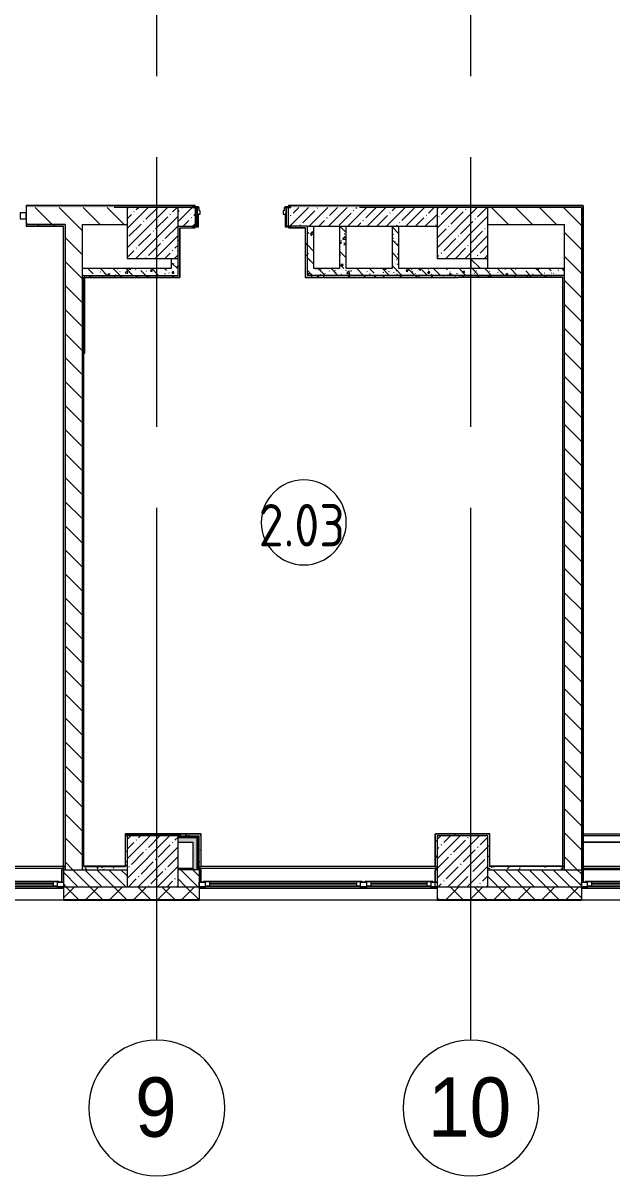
# Model space of a CAD drawing. Header units: millimetres. Extents: x -625 to 415037, y -3642 to 102118.
# Drawn here: x 173107 to 180042, y 71033 to 84610 of the extents above; entities that cross this region are included whole.
import ezdxf

# ---------------------------------------------------------------- set-up
doc = ezdxf.new("R2010")
doc.units = ezdxf.units.MM
doc.linetypes.add('Осевая', pattern=[6350, 1270, -952.5, 3175, -952.5])
for name, color, linetype, lineweight in [('A-AREA-IDEN', 7, 'Continuous', 9), ('A-DOOR-FRAM-2', 7, 'Continuous', 5), ('A-GLAZ', 7, 'Continuous', 9), ('A-GLAZ-1', 7, 'Continuous', 5), ('A-GLAZ-CWMG', 7, 'Continuous', 9), ('A-GLAZ-CWMG-1', 7, 'Continuous', 20), ('A-WALL', 7, 'Continuous', 5), ('I-WALL', 7, 'Continuous', 5), ('S-COLS', 7, 'Continuous', 9), ('S-COLS-1', 7, 'Continuous', 5), ('Оси', 7, 'Continuous', 9), ('Оси-1', 7, 'Continuous', 20), ('Оси-2', 7, 'Осевая', 9)]:
    doc.layers.add(name, color=color, linetype=linetype, lineweight=lineweight)
doc.layers.add('A-AREA-PATT-2', color=7, linetype='Continuous', lineweight=5, true_color=0xcde0ef, transparency=1)
for name, color, linetype, lineweight, true_color in [('A-DOOR-1', 7, 'Continuous', 5, 0xc0c0c0), ('A-DOOR-FRAM-1', 7, 'Continuous', 5, 0xc0c0c0), ('A-WALL-1', 9, 'Continuous', 5, 0x808080), ('A-WALL-FNSH-1', 9, 'Continuous', 5, 0x808080)]:
    doc.layers.add(name, color=color, linetype=linetype, lineweight=lineweight, true_color=true_color)
doc.layers.get('A-DOOR-1').off()
doc.styles.add('Arial', font='arial.ttf', dxfattribs={"width": 0.9, "height": 700})
doc.styles.add('GOST Common', font='', dxfattribs={"width": 0.9, "height": 500})
doc.styles.get('GOST Common').set_extended_font_data('GOST Common')
pattern_1 = [(135, (148772.12, 0), (-141.4214, -141.4214), [])]
pattern_2 = [(135, (148772.12, 0), (-70.71068, -70.71068), [])]
pattern_3 = [(135, (148772.12, 0), (-150.8683, -150.8683), [213.36, -35.56, 7.112, -35.56]), (135, (148772.12, 150.77), (-150.8683, -150.8683), []), (50, (148772.12, 0), (255.0577, -22.3145), [26.67, -293.37]), (355, (148772.12, 0), (-49.3404, 267.4791), [21.336, -234.696]), (100.451, (148793.38, -1.86), (205.7195, 245.1636), [22.666, -249.326]), (46.184, (148772.12, 71.12), (379.511, -58.86), [40.005, -440.055]), (96.636, (148803.75, 66.2), (332.3634, 346.399), [33.999, -373.989]), (351.184, (148772.12, 71.12), (332.367, 346.3953), [32.004, -352.044]), (21, (148807.68, 53.34), (212.2602, -143.1711), [26.67, -293.37]), (326, (148807.68, 53.34), (86.5224, 257.8632), [21.336, -234.696]), (71.451, (148825.37, 41.4), (298.784, 114.6901), [22.666, -249.326]), (37.5, (148772.12, 0), (4.32385, 118.3775), [6.706, -225.146, 6.706, -231.546, -235.585]), (37.5, (148772.12, 0), (4.32385, 118.3775), [-470.103, 6.706, -228.879]), (7.5, (148772.12, 0), (93.5476, 140.2533), [6.706, -129.134, 6.706, -219.812, -89.789]), (7.5, (148772.12, 0), (93.5476, 140.2533), [-362.356, 6.706, -83.083]), (327.5, (148692.82, 0), (189.82734, -8.0202), [6.706, -82.194, 6.706, -270.662, -368.046]), (327.5, (148692.82, 0), (189.82734, -8.0202), [-366.268, 6.706, -361.34]), (317.5, (148657.26, 0), (207.3811, 35.5976), [6.706, -108.864, 6.706, -177.495, -261.366]), (317.5, (148657.26, 0), (207.3811, 35.5976), [-299.771, 6.706, -254.66])]
pattern_4 = [(0, (148772.123, 0), (243.84, 60.96), [20.117, -162.763, 20.117, -162.763, -975.36]), (0, (148772.123, 0), (243.84, 60.96), [-365.76, 20.117, -345.643, 20.117, -162.763, -426.72]), (0, (148772.123, 0), (243.84, 60.96), [-914.4, 20.117, -101.803, 20.117, -284.683]), (120, (148863.563, 30.48), (-174.71291, 180.69163), [20.117, -162.763, 20.117, -162.763, -975.36]), (120, (148863.563, 30.48), (-174.71291, 180.69163), [-365.76, 20.117, -345.643, 20.117, -162.763, -426.72]), (120, (148863.563, 30.48), (-174.71291, 180.69163), [-914.4, 20.117, -101.803, 20.117, -284.683]), (240, (148894.043, 152.4), (-69.12709, -241.65163), [20.117, -162.763, 20.117, -162.763, -975.36]), (240, (148894.043, 152.4), (-69.12709, -241.65163), [-365.76, 20.117, -345.643, 20.117, -162.763, -426.72]), (240, (148894.043, 152.4), (-69.12709, -241.65163), [-914.4, 20.117, -101.803, 20.117, -284.683])]
pattern_5 = [(45, (148772.12, 0), (-212.132, 212.132), []), (135, (148772.12, 0), (-212.132, -212.132), [])]

# ---------------------------------------------------------------- blocks, each defined once
blk = doc.blocks.new('BSC_Колонна _Прямоугольная - 600х600-23286269-Объем проектирования 2 этажа')
at = {"layer": 'S-COLS-1'}
h = blk.add_hatch(dxfattribs=at)
h.set_pattern_fill('FP_3', color=256, style=0, pattern_type=2)
h.set_pattern_definition([(45, (-29509.74, -7600), (-114.04925, 114.04925), []), (45, (-29395.7, -7600), (-114.04925, 114.04925), [201.613, -40.323, 6.706, -33.617])])
h.paths.add_polyline_path([(-300, -300), (300, -300), (300, 300), (-300, 300), (-300, -134)])
for p, q in [((300, 300), (-300, 300)), ((-300, 300), (-300, -300)), ((300, -300), (300, 300)), ((-300, -300), (300, -300))]:
    blk.add_line(p, q, dxfattribs=at)
blk = doc.blocks.new('BSC_Колонна _Прямоугольная - 600х600-V283-Объем проектирования 2 этажа')
at = {"layer": 'S-COLS-1'}
h = blk.add_hatch(dxfattribs=at)
h.set_pattern_fill('FP_9', color=256, style=0, pattern_type=2)
h.set_pattern_definition([(45, (-25860, -200), (-114.0493, 114.0493), []), (45, (-25745.95, -200), (-114.0493, 114.0493), [201.613, -40.323, 6.706, -33.617])])
h.paths.add_polyline_path([(271, -300), (300, -300), (300, 300), (-300, 300), (-300, -300)])
for p, q in [((300, 300), (-300, 300)), ((-300, 300), (-300, -300)), ((300, -300), (300, 300)), ((-300, -300), (300, -300))]:
    blk.add_line(p, q, dxfattribs=at)
blk = doc.blocks.new('BSC_Колонна _Прямоугольная - 600х600-V284-Объем проектирования 2 этажа')
at = {"layer": 'S-COLS-1'}
h = blk.add_hatch(dxfattribs=at)
h.set_pattern_fill('FP_10', color=256, style=0, pattern_type=2)
h.set_pattern_definition([(45, (-29509.74, -200), (-114.04925, 114.04925), []), (45, (-29395.7, -200), (-114.04925, 114.04925), [201.613, -40.323, 6.706, -33.617])])
h.paths.add_polyline_path([(-300, -300), (300, -300), (300, 300), (-300, 300), (-300, -207)])
for p, q in [((300, 300), (-300, 300)), ((-300, 300), (-300, -300)), ((300, -300), (300, 300)), ((-300, -300), (300, -300))]:
    blk.add_line(p, q, dxfattribs=at)
blk = doc.blocks.new('BSC_Колонна _Прямоугольная - 600х600-V296-Объем проектирования 2 этажа')
at = {"layer": 'S-COLS-1'}
h = blk.add_hatch(dxfattribs=at)
h.set_pattern_fill('FP_28', color=256, style=0, pattern_type=2)
h.set_pattern_definition([(45, (-25860, -7600), (-114.0493, 114.0493), []), (45, (-25745.95, -7600), (-114.0493, 114.0493), [201.613, -40.323, 6.706, -33.617])])
h.paths.add_polyline_path([(-300, -300), (300, -300), (300, 300), (-300, 300), (-300, 80)])
for p, q in [((300, 300), (-300, 300)), ((-300, 300), (-300, -300)), ((300, -300), (300, 300)), ((-300, -300), (300, -300))]:
    blk.add_line(p, q, dxfattribs=at)
blk = doc.blocks.new('120_Окно_СКБ_2Ст - 120_Окно_СКБ_2Ст 2100х2400 _мал створка справа_-22446225-Объем проектирования 2 этажа')
at = {"layer": 'A-GLAZ'}
for p, q in [((-1050, -127), (-1050, -57)), ((-1050, -57), (-980, -57)), ((-980, -127), (-1050, -127)), ((-980, -127), (-1000, -127)), ((-1000, -127), (-1000, -137)), ((-980, -57), (-980, -127)), ((150, -87), (-980, -87)), ((-980, -87), (-980, -127)), ((-930, -137), (-930, -87)), ((100, -137), (100, -87)), ((150, -127), (150, -57)), ((150, -57), (220, -57)), ((150, -127), (150, -87)), ((220, -127), (150, -127)), ((170, -127), (150, -127)), ((170, -137), (170, -127)), ((220, -127), (200, -127)), ((200, -127), (200, -137)), ((220, -57), (220, -127)), ((980, -87), (220, -87)), ((220, -87), (220, -127)), ((270, -137), (270, -87)), ((930, -137), (930, -87)), ((980, -127), (980, -57)), ((980, -57), (1050, -57)), ((980, -127), (980, -87)), ((1050, -127), (980, -127)), ((1000, -127), (980, -127)), ((1000, -137), (1000, -127)), ((1050, -57), (1050, -127)), ((-1000, -137), (170, -137)), ((170, -137), (-1000, -137)), ((200, -137), (1000, -137)), ((1000, -137), (200, -137))]:
    blk.add_line(p, q, dxfattribs=at)
at = {"layer": 'A-GLAZ-1'}
for p, q in [((1050, -57), (-1050, -57)), ((-1030, -127), (-1000, -127)), ((-930, -107), (100, -107)), ((100, -117), (-930, -117)), ((170, -127), (200, -127)), ((270, -107), (930, -107)), ((930, -117), (270, -117)), ((1000, -127), (1030, -127))]:
    blk.add_line(p, q, dxfattribs=at)
blk = doc.blocks.new('110_Дверь_СКБ_1Ст_Внутренняя1 - Д-4к_п__1100x2100h_Артистические EI30-23985503-Объем проектирования 2 этажа')
at = {"layer": 'A-DOOR-FRAM-2'}
h = blk.add_hatch(dxfattribs=at)
h.set_pattern_fill('FP_86', color=256, style=0, pattern_type=2)
h.set_pattern_definition([(45, (-371.384, 174.685), (-14.1421, 14.1421), []), (135, (-371.384, 174.685), (-14.1421, -14.1421), [])])
h.paths.add_polyline_path([(-538, -110), (-513, -110), (-513, 110), (-538, 110), (-538, -17)])
at = {"layer": 'A-DOOR-FRAM-1'}
for p, q in [((-498, 118), (-568, 118)), ((-568, 118), (-568, 110)), ((-568, 110), (-498, 110)), ((-513, 110), (-538, 110)), ((-538, 110), (-538, -110)), ((-488, 110), (-513, 110)), ((-513, 110), (-513, 30)), ((-513, -110), (-513, 110)), ((-498, 110), (-513, 110)), ((-513, 110), (-513, 109)), ((-513, 109), (-498, 109)), ((-513, 30), (-478, 30)), ((-498, 30), (-513, 30)), ((-513, 30), (-513, -110)), ((-498, 110), (-498, 118)), ((-498, 109), (-498, 110)), ((-498, -110), (-498, 30)), ((-488, 70), (-488, 110)), ((-478, 70), (-488, 70)), ((-478, 30), (-478, 70)), ((512, 70), (502, 70)), ((502, 70), (502, 30)), ((502, 30), (537, 30)), ((512, 110), (512, 70)), ((537, 110), (512, 110)), ((592, 118), (522, 118)), ((522, 118), (522, 110)), ((537, 110), (522, 110)), ((522, 110), (522, 109)), ((522, 110), (592, 110)), ((522, 109), (537, 109)), ((537, 30), (522, 30)), ((522, 30), (522, -110)), ((537, 30), (537, 110)), ((562, 110), (537, 110)), ((537, 110), (537, -110)), ((537, 109), (537, 110)), ((537, -110), (537, 30)), ((562, -110), (562, 110)), ((592, 110), (592, 118)), ((-498, -110), (-568, -110)), ((-568, -110), (-568, -118)), ((-568, -118), (-498, -118)), ((-538, -110), (-513, -110)), ((-513, -110), (-498, -110)), ((-498, -118), (-498, -110)), ((522, -110), (537, -110)), ((592, -110), (522, -110)), ((522, -110), (522, -118)), ((522, -118), (592, -118)), ((537, -110), (562, -110)), ((592, -118), (592, -110))]:
    blk.add_line(p, q, dxfattribs=at)
blk = doc.blocks.new('120_Окно_СКБ_2Ст - 120_Окно_СКБ_2Ст 2800х2500 4-24273432-Объем проектирования 2 этажа')
at = {"layer": 'A-GLAZ'}
for p, q in [((-1400, -127), (-1400, -57)), ((-1400, -57), (-1330, -57)), ((-1330, -127), (-1400, -127)), ((-1330, -127), (-1350, -127)), ((-1350, -127), (-1350, -137)), ((-1330, -57), (-1330, -127)), ((-570, -87), (-1330, -87)), ((-1330, -87), (-1330, -127)), ((-1280, -137), (-1280, -87)), ((-620, -137), (-620, -87)), ((-570, -127), (-570, -57)), ((-570, -57), (-500, -57)), ((-570, -127), (-570, -87)), ((-500, -127), (-570, -127)), ((-550, -127), (-570, -127)), ((-550, -137), (-550, -127)), ((-500, -127), (-520, -127)), ((-520, -127), (-520, -137)), ((-500, -57), (-500, -127)), ((1330, -87), (-500, -87)), ((-500, -87), (-500, -127)), ((-450, -137), (-450, -87)), ((1280, -137), (1280, -87)), ((1330, -127), (1330, -57)), ((1330, -57), (1400, -57)), ((1330, -127), (1330, -87)), ((1400, -127), (1330, -127)), ((1350, -127), (1330, -127)), ((1350, -137), (1350, -127)), ((1400, -57), (1400, -127)), ((-1350, -137), (-550, -137)), ((-550, -137), (-1350, -137)), ((-520, -137), (1350, -137)), ((1350, -137), (-520, -137))]:
    blk.add_line(p, q, dxfattribs=at)
at = {"layer": 'A-GLAZ-1'}
for p, q in [((1400, -57), (-1400, -57)), ((-1400, -127), (-1350, -127)), ((-1280, -107), (-620, -107)), ((-620, -117), (-1280, -117)), ((-550, -127), (-520, -127)), ((-450, -107), (1280, -107)), ((1280, -117), (-450, -117)), ((1350, -127), (1380, -127))]:
    blk.add_line(p, q, dxfattribs=at)
blk = doc.blocks.new('Прямоугольный импост - 50 x 70 мм-31927764-Объем проектирования 2 этажа')
at = {"layer": 'A-GLAZ-CWMG-1'}
for p, q in [((-70, 35), (0, 35)), ((-70, -35), (-70, 35)), ((0, 35), (0, -35)), ((0, -35), (-70, -35))]:
    blk.add_line(p, q, dxfattribs=at)
blk = doc.blocks.new('Зашивка приборов отопления23 - Зашивка приборов отопления-33321838-Объем проектирования 2 этажа')
at = {"layer": 'A-WALL'}
for p, q in [((36620, 23400), (34540, 23400)), ((34560, 23079), (36620, 23079)), ((36620, 23079), (34560, 23079)), ((34560, 23004), (36620, 23004))]:
    blk.add_line(p, q, dxfattribs=at)
blk = doc.blocks.new('Ось сетки - D8-29747960-Объем проектирования 2 этажа')
at = {"layer": 'Оси-1'}
for start, end in [(360, 180), (180, 360)]:
    blk.add_arc((0, 0), 4, start, end, dxfattribs=at)
blk = doc.blocks.new('Марка_Помещения - Номер-25198446-Объем проектирования 2 этажа')
at = {"layer": 'A-AREA-IDEN'}
for start, end in [(360, 180), (180, 360)]:
    blk.add_arc((0, 0), 2.5, start, end, dxfattribs=at)
blk = doc.blocks.new('2floor')
at = {"layer": 'A-AREA-PATT-2'}
h = blk.add_hatch(color=256, dxfattribs=at)
h.paths.add_polyline_path([(173826, 6180), (173830, 6181), (173830, 7072), (174952, 7072), (174952, 7076), (173826, 7076), (173826, 6403)])
h.paths.add_polyline_path([(177982, 7072), (178232, 7072), (178232, 7076), (176432, 7076), (176433, 7072), (177975, 7072)])
at = {"layer": 'A-WALL'}
h = blk.add_hatch(dxfattribs=at)
h.set_pattern_fill('FP_2', color=256, style=0, pattern_type=2)
h.set_pattern_definition(pattern_2)
h.paths.add_polyline_path([(173582, -100), (174332, -100), (174332, 100), (173582, 100), (173582, 40)])
h.paths.add_polyline_path([(171289, -100), (171482, -100), (171482, 100), (171282, 100), (171282, -100)])
h = blk.add_hatch(dxfattribs=at)
h.set_pattern_fill('FP_2', color=256, style=0, pattern_type=2)
h.set_pattern_definition(pattern_2)
h.paths.add_polyline_path([(175182, -100), (175182, 100), (174932, 100), (174932, -100)])
h = blk.add_hatch(dxfattribs=at)
h.set_pattern_fill('FP_2', color=256, style=0, pattern_type=2)
h.set_pattern_definition(pattern_2)
h.paths.add_polyline_path([(179239, -100), (179682, -100), (179682, 100), (178582, 100), (178582, -100)])
h = blk.add_hatch(dxfattribs=at)
h.set_pattern_fill('FP_24', color=256, style=0, pattern_type=2)
h.set_pattern_definition([(45, (148772.12, 0), (-141.42136, 141.42136), []), (135, (148772.12, 0), (-141.42136, -141.42136), [])])
h.paths.add_polyline_path([(224252, -250), (224472, -250), (224472, -100), (220332, -100), (220332, -250), (224049, -250)])
h.paths.add_polyline_path([(216099, -250), (219432, -250), (219432, -100), (215832, -100), (215832, -250)])
h.paths.add_polyline_path([(214182, -250), (214932, -250), (214932, -100), (213932, -100), (213932, -250)])
h.paths.add_polyline_path([(210182, -250), (210832, -250), (210832, -100), (209682, -100), (209682, -250)])
h.paths.add_polyline_path([(207582, -250), (207582, -100), (206832, -100), (206832, -250), (207426, -250)])
h.paths.add_polyline_path([(205182, -250), (205932, -250), (205932, -100), (205182, -100), (205182, -118)])
h.paths.add_polyline_path([(200682, -250), (202082, -250), (202082, -100), (200682, -100)])
h.paths.add_polyline_path([(196585, -250), (197582, -250), (197582, -100), (196182, -100), (196182, -250)])
h.paths.add_polyline_path([(191682, -250), (192808, -250), (192808, -100), (191432, -100), (191432, -250), (191526, -250)])
h.paths.add_polyline_path([(194082, -250), (194082, -100), (193708, -100), (193708, -250)])
h.paths.add_polyline_path([(187262, -250), (188332, -250), (188332, -100), (186762, -100), (186762, -250), (187189, -250)])
h.paths.add_polyline_path([(181782, -250), (182642, -250), (182642, -100), (181782, -100), (181782, -118)])
h.paths.add_polyline_path([(183575, -250), (184662, -250), (184662, -100), (183542, -100), (183542, -250)])
h.paths.add_polyline_path([(178516, -250), (179682, -250), (179682, -100), (177982, -100), (177982, -250)])
h.paths.add_polyline_path([(171289, -250), (171482, -250), (171482, -100), (170382, -100), (170382, -250), (171282, -250)])
h.paths.add_polyline_path([(174903, -250), (175182, -250), (175182, -100), (173582, -100), (173582, -250), (174332, -250)])
h.paths.add_polyline_path([(165432, -250), (166032, -250), (166032, -100), (164882, -100), (164882, -250)])
h.paths.add_polyline_path([(167582, -250), (167582, -100), (166932, -100), (166932, -250), (166953, -250)])
h.paths.add_polyline_path([(160932, -250), (161782, -250), (161782, -100), (160432, -100), (160432, -250), (160448, -250)])
h.paths.add_polyline_path([(155389, -250), (157332, -250), (157332, -100), (153402, -100), (153402, -250), (154666, -250)])
h.paths.add_polyline_path([(148662, -250), (152502, -250), (152502, -100), (148512, -100), (148512, -250)])
at = {"layer": 'I-WALL'}
h = blk.add_hatch(dxfattribs=at)
h.set_pattern_fill('FP_191', color=256, style=0, pattern_type=2)
h.set_pattern_definition(pattern_4)
h.paths.add_polyline_path([(176691, 7900), (179702, 7900), (179702, 7920), (176232, 7920), (176232, 7908), (176262, 7906), (176262, 7900), (176687, 7900)])
h.paths.add_polyline_path([(169732, 7900), (171702, 7900), (171702, 7920), (168982, 7920), (168982, 7900), (169652, 7900)])
h.paths.add_polyline_path([(173802, 7900), (175102, 7900), (175102, 7908), (175132, 7910), (175132, 7920), (173142, 7920), (173142, 7900), (173602, 7900)])
h = blk.add_hatch(dxfattribs=at)
h.set_pattern_fill('FP_23', color=256, style=0, pattern_type=2)
h.set_pattern_definition(pattern_1)
h.paths.add_polyline_path([(173142, 7700), (174332, 7700), (174332, 7900), (173142, 7900), (173142, 7773)])
h.paths.add_polyline_path([(171702, 7700), (171702, 7900), (171282, 7900), (171282, 7700), (171302, 7700)])
h = blk.add_hatch(dxfattribs=at)
h.set_pattern_fill('FP_1', color=256, style=0, pattern_type=2)
h.set_pattern_definition([(45, (148772.12, 0), (-114.04925, 114.04925), []), (45, (148886.17, 0), (-114.04925, 114.04925), [201.612, -40.322, 6.706, -33.617])])
h.paths.add_polyline_path([(176800, 7680), (177982, 7680), (177982, 7900), (176232, 7900), (176232, 7680), (176732, 7680)])
h.paths.add_polyline_path([(175132, 7680), (175132, 7900), (174932, 7900), (174932, 7680), (175102, 7680)])
h = blk.add_hatch(dxfattribs=at)
h.set_pattern_fill('FP_23', color=256, style=0, pattern_type=2)
h.set_pattern_definition(pattern_1)
h.paths.add_polyline_path([(179553, 7700), (179682, 7700), (179682, 7900), (178582, 7900), (178582, 7700), (179482, 7700)])
h = blk.add_hatch(dxfattribs=at)
h.set_pattern_fill('FP_191', color=256, style=0, pattern_type=2)
h.set_pattern_definition(pattern_4)
h.paths.add_polyline_path([(179682, 100), (179702, 100), (179702, 7900), (179682, 7900), (179682, 120)])
h = blk.add_hatch(dxfattribs=at)
h.set_pattern_fill('FP_191', color=256, style=0, pattern_type=2)
h.set_pattern_definition(pattern_4)
h.paths.add_polyline_path([(173581, 7680), (173582, 7700), (173142, 7700), (173142, 7680), (173528, 7680)])
h.paths.add_polyline_path([(171702, 7680), (171702, 7700), (171302, 7700), (171302, 7680)])
h = blk.add_hatch(dxfattribs=at)
h.set_pattern_fill('FP_191', color=256, style=0, pattern_type=2)
h.set_pattern_definition(pattern_4)
h.paths.add_polyline_path([(173601, 100), (173602, 100), (173602, 7700), (173582, 7700), (173582, 100)])
h = blk.add_hatch(dxfattribs=at)
h.set_pattern_fill('FP_23', color=256, style=0, pattern_type=2)
h.set_pattern_definition(pattern_1)
h.paths.add_polyline_path([(173802, 100), (173802, 7700), (173602, 7700), (173602, 100)])
h = blk.add_hatch(dxfattribs=at)
h.set_pattern_fill('FP_191', color=256, style=0, pattern_type=2)
h.set_pattern_definition(pattern_4)
h.paths.add_polyline_path([(174933, 7080), (174952, 7080), (174952, 7659), (174932, 7680), (174932, 7080)])
h.paths.add_polyline_path([(174952, 7660), (174952, 7680), (174932, 7680), (174943, 7669)])
h = blk.add_hatch(dxfattribs=at)
h.set_pattern_fill('FP_191', color=256, style=0, pattern_type=2)
h.set_pattern_definition(pattern_4)
h.paths.add_polyline_path([(176431, 7660), (176431, 7680), (176262, 7680), (176262, 7672), (176232, 7672), (176232, 7660), (176351, 7660)])
h.paths.add_polyline_path([(175132, 7660), (175132, 7672), (175102, 7674), (175102, 7680), (174952, 7680), (174952, 7660), (175125, 7660)])
h = blk.add_hatch(dxfattribs=at)
h.set_pattern_fill('FP_191', color=256, style=0, pattern_type=2)
h.set_pattern_definition(pattern_4)
h.paths.add_polyline_path([(176452, 7100), (176452, 7680), (176432, 7680), (176432, 7100)])
h = blk.add_hatch(dxfattribs=at)
h.set_pattern_fill('FP_41', color=256, style=0, pattern_type=2)
h.set_pattern_definition(pattern_3)
h.paths.add_polyline_path([(176532, 7100), (176532, 7680), (176452, 7680), (176452, 7100), (176532, 7100)])
h = blk.add_hatch(dxfattribs=at)
h.set_pattern_fill('FP_41', color=256, style=0, pattern_type=2)
h.set_pattern_definition(pattern_3)
h.paths.add_polyline_path([(176912, 7180), (176912, 7680), (176832, 7680), (176832, 7180), (176882, 7180)])
h = blk.add_hatch(dxfattribs=at)
h.set_pattern_fill('FP_41', color=256, style=0, pattern_type=2)
h.set_pattern_definition(pattern_3)
h.paths.add_polyline_path([(177532, 7180), (177532, 7680), (177452, 7680), (177452, 7180)])
h = blk.add_hatch(dxfattribs=at)
h.set_pattern_fill('FP_23', color=256, style=0, pattern_type=2)
h.set_pattern_definition(pattern_1)
h.paths.add_polyline_path([(179682, 100), (179682, 7700), (179482, 7700), (179482, 100), (179600, 100)])
h = blk.add_hatch(dxfattribs=at)
h.set_pattern_fill('FP_41', color=256, style=0, pattern_type=2)
h.set_pattern_definition(pattern_3)
h.paths.add_polyline_path([(174852, 7100), (174932, 7100), (174932, 7300), (174852, 7300), (174852, 7180)])
h = blk.add_hatch(dxfattribs=at)
h.set_pattern_fill('FP_23', color=256, style=0, pattern_type=2)
h.set_pattern_definition(pattern_1)
h.paths.add_polyline_path([(178382, 7180), (178582, 7180), (178582, 7300), (178382, 7300), (178382, 7280)])
h = blk.add_hatch(dxfattribs=at)
h.set_pattern_fill('FP_41', color=256, style=0, pattern_type=2)
h.set_pattern_definition(pattern_3)
h.paths.add_polyline_path([(174332, 7100), (174852, 7100), (174852, 7180), (173802, 7180), (173802, 7100), (174180, 7100)])
h = blk.add_hatch(dxfattribs=at)
h.set_pattern_fill('FP_191', color=256, style=0, pattern_type=2)
h.set_pattern_definition(pattern_4)
h.paths.add_polyline_path([(173802, 7080), (174932, 7080), (174932, 7100), (173802, 7100)])
h = blk.add_hatch(dxfattribs=at)
h.set_pattern_fill('FP_191', color=256, style=0, pattern_type=2)
h.set_pattern_definition(pattern_4)
h.paths.add_polyline_path([(173822, 100), (173822, 7080), (173802, 7080), (173802, 100)])
h = blk.add_hatch(dxfattribs=at)
h.set_pattern_fill('FP_191', color=256, style=0, pattern_type=2)
h.set_pattern_definition(pattern_4)
h.paths.add_polyline_path([(179461, 7080), (179462, 7100), (176432, 7100), (176432, 7080), (179136, 7080)])
h = blk.add_hatch(dxfattribs=at)
h.set_pattern_fill('FP_41', color=256, style=0, pattern_type=2)
h.set_pattern_definition(pattern_3)
h.paths.add_polyline_path([(178896, 7100), (179482, 7100), (179482, 7180), (176532, 7180), (176532, 7100), (178582, 7100)])
h = blk.add_hatch(dxfattribs=at)
h.set_pattern_fill('FP_191', color=256, style=0, pattern_type=2)
h.set_pattern_definition(pattern_4)
h.paths.add_polyline_path([(179482, 100), (179482, 7100), (179462, 7100), (179463, 140), (179480, 104)])
h = blk.add_hatch(dxfattribs=at)
h.set_pattern_fill('FP_191', color=256, style=0, pattern_type=2)
h.set_pattern_definition(pattern_4)
h.paths.add_polyline_path([(174332, 140), (174331, 520), (174312, 520), (174312, 141)])
h = blk.add_hatch(dxfattribs=at)
h.set_pattern_fill('FP_191', color=256, style=0, pattern_type=2)
h.set_pattern_definition(pattern_4)
h.paths.add_polyline_path([(174903, 500), (175202, 500), (175201, 520), (174332, 520), (174332, 500)])
h = blk.add_hatch(dxfattribs=at)
h.set_pattern_fill('FP_192', color=256, style=0, pattern_type=2)
h.set_pattern_definition(pattern_5)
h.paths.add_polyline_path([(175170, 487), (175169, 500), (174932, 500), (174932, 487), (175157, 487)])
h = blk.add_hatch(dxfattribs=at)
h.set_pattern_fill('FP_192', color=256, style=0, pattern_type=2)
h.set_pattern_definition(pattern_5)
h.paths.add_polyline_path([(175107, 475), (175157, 475), (175157, 487), (174932, 487), (174932, 475)])
for points in [[(175107, 425), (175107, 475), (174932, 475), (174932, 425)], [(175157, 100), (175157, 475), (175107, 475), (175107, 100)]]:
    blk.add_hatch(color=256, dxfattribs=at).paths.add_polyline_path(points)
h = blk.add_hatch(dxfattribs=at)
h.set_pattern_fill('FP_192', color=256, style=0, pattern_type=2)
h.set_pattern_definition(pattern_5)
h.paths.add_polyline_path([(175170, 100), (175170, 487), (175157, 487), (175157, 100)])
h = blk.add_hatch(dxfattribs=at)
h.set_pattern_fill('FP_192', color=256, style=0, pattern_type=2)
h.set_pattern_definition(pattern_5)
h.paths.add_polyline_path([(175182, 100), (175182, 100), (175182, 500), (175170, 500), (175170, 100)])
h = blk.add_hatch(dxfattribs=at)
h.set_pattern_fill('FP_191', color=256, style=0, pattern_type=2)
h.set_pattern_definition(pattern_4)
h.paths.add_polyline_path([(175202, 140), (175202, 500), (175182, 500), (175182, 140)])
h = blk.add_hatch(dxfattribs=at)
h.set_pattern_fill('FP_191', color=256, style=0, pattern_type=2)
h.set_pattern_definition(pattern_4)
h.paths.add_polyline_path([(177982, 140), (177982, 520), (177962, 520), (177962, 141)])
h = blk.add_hatch(dxfattribs=at)
h.set_pattern_fill('FP_191', color=256, style=0, pattern_type=2)
h.set_pattern_definition(pattern_4)
h.paths.add_polyline_path([(178516, 500), (178602, 500), (178602, 520), (177982, 520), (177982, 500)])
h = blk.add_hatch(dxfattribs=at)
h.set_pattern_fill('FP_191', color=256, style=0, pattern_type=2)
h.set_pattern_definition(pattern_4)
h.paths.add_polyline_path([(178582, 120), (178602, 120), (178602, 500), (178582, 500)])
h = blk.add_hatch(dxfattribs=at)
h.set_pattern_fill('FP_191', color=256, style=0, pattern_type=2)
h.set_pattern_definition(pattern_4)
h.paths.add_polyline_path([(174332, 100), (174332, 140), (173822, 140), (173822, 100), (174180, 100)])
h = blk.add_hatch(dxfattribs=at)
h.set_pattern_fill('FP_191', color=256, style=0, pattern_type=2)
h.set_pattern_definition(pattern_4)
h.paths.add_polyline_path([(179482, 100), (179462, 140), (178603, 140), (178602, 100), (179462, 100)])
h = blk.add_hatch(dxfattribs=at)
h.set_pattern_fill('FP_191', color=256, style=0, pattern_type=2)
h.set_pattern_definition(pattern_4)
h.paths.add_polyline_path([(175182, -48), (175202, -48), (175202, 100), (175182, 100), (175182, 23)])
h = blk.add_hatch(dxfattribs=at)
h.set_pattern_fill('FP_191', color=256, style=0, pattern_type=2)
h.set_pattern_definition(pattern_4)
h.paths.add_polyline_path([(179682, -48), (179702, -48), (179702, 100), (179682, 100), (179682, -25)])
at = {"layer": 'A-WALL'}
for p, q in [((174332, 7900), (174180, 7900)), ((175102, 7900), (174932, 7900)), ((177982, 7900), (177071, 7900)), ((177982, 7920), (177982, 7921)), ((173602, 7700), (173142, 7700)), ((173582, 7680), (173142, 7680)), ((173581, 7679), (173581, 7680)), ((173582, 100), (173582, 7680)), ((173802, 7700), (173802, 100)), ((174932, 7680), (175102, 7680)), ((174952, 7660), (174952, 7080)), ((176432, 7660), (176232, 7660)), ((176452, 7680), (176262, 7680)), ((176432, 7080), (176432, 7660)), ((179482, 7100), (176452, 7100)), ((179462, 7080), (178232, 7080)), ((179462, 100), (179462, 7080)), ((173822, 140), (173822, 6180)), ((175170, 487), (174932, 487)), ((175157, 475), (174932, 475)), ((175157, 100), (175157, 475)), ((175170, 100), (175170, 487)), ((177962, 141), (177962, 520)), ((178602, 500), (178602, 140)), ((173822, 140), (174312, 140)), ((174312, 140), (174312, 150)), ((178627, 140), (178603, 140)), ((173562, 100), (174332, 100)), ((173582, -100), (174332, -100)), ((174932, -100), (175182, -100)), ((177962, -100), (177962, -48)), ((178582, -100), (179682, -100)), ((173582, -258), (171482, -258)), ((173582, -250), (175182, -250)), ((173582, -253), (175182, -253)), ((177982, -258), (175182, -258)), ((177982, -250), (179682, -250)), ((177982, -253), (179682, -253)), ((181782, -258), (179682, -258))]:
    blk.add_line(p, q, dxfattribs=at)
at = {"layer": 'A-WALL-1'}
for p, q in [((173142, 7920), (173142, 7680)), ((175132, 7920), (173142, 7920)), ((175132, 7908), (175132, 7920)), ((179702, 7920), (176232, 7920)), ((176232, 7920), (176232, 7908)), ((179682, 7900), (178582, 7900)), ((179682, 7900), (179682, -250)), ((173602, 7700), (173602, 100)), ((173802, 7700), (174332, 7700)), ((174952, 7660), (175132, 7660)), ((175132, 7660), (175132, 7672)), ((176232, 7672), (176232, 7660)), ((176452, 7680), (177982, 7680)), ((176452, 7680), (176452, 7100)), ((176532, 7180), (176532, 7680)), ((176832, 7680), (176832, 7180)), ((176912, 7180), (176912, 7680)), ((177452, 7680), (177452, 7180)), ((177532, 7180), (177532, 7680)), ((178582, 7700), (179482, 7700)), ((179482, 100), (179482, 7700)), ((174852, 7300), (174852, 7180)), ((174932, 7100), (174932, 7300)), ((178382, 7300), (178382, 7180)), ((178582, 7180), (178582, 7300)), ((174852, 7180), (173802, 7180)), ((173802, 7100), (174932, 7100)), ((176832, 7180), (176532, 7180)), ((177452, 7180), (176912, 7180)), ((179482, 7180), (177532, 7180)), ((174332, 500), (174312, 500)), ((174932, 500), (175182, 500)), ((174932, 425), (175107, 425)), ((175202, 520), (174953, 520)), ((175107, 425), (175107, 100)), ((175182, 100), (175182, 500)), ((175202, 500), (175202, 520)), ((178602, 520), (177962, 520)), ((173582, 140), (173582, -250)), ((173602, 140), (173582, 140)), ((174312, 160), (174312, 150)), ((174312, 150), (174332, 150)), ((175182, 140), (175202, 140)), ((177962, 140), (177982, 140)), ((179482, 140), (178627, 140)), ((179702, 100), (179702, 140)), ((173562, 100), (173562, -48)), ((175202, 100), (174932, 100)), ((175182, 100), (175182, -250)), ((175202, -48), (175202, 100)), ((178582, 120), (178602, 120)), ((178582, 100), (179702, 100)), ((178602, 120), (178602, 100)), ((173562, -48), (173582, -48)), ((175182, -48), (175202, -48)), ((177982, -100), (177982, -250)), ((179682, -48), (179702, -48))]:
    blk.add_line(p, q, dxfattribs=at)
at = {"layer": 'A-WALL-FNSH-1'}
for p, q in [((175132, 7921), (173142, 7921)), ((173142, 7921), (173142, 7920)), ((175132, 7920), (175132, 7921)), ((179703, 7921), (176232, 7921)), ((176232, 7921), (176232, 7920)), ((179702, 7920), (179702, 140)), ((179703, 141), (179703, 7921)), ((173142, 7680), (173142, 7679)), ((173142, 7679), (173581, 7679)), ((173581, 7679), (173581, 150)), ((174953, 7659), (175132, 7659)), ((174953, 7072), (174953, 7659)), ((175132, 7659), (175132, 7660)), ((176232, 7660), (176232, 7659)), ((176232, 7659), (176431, 7659)), ((176431, 7659), (176431, 7072)), ((174952, 7072), (174953, 7072)), ((176432, 7080), (176432, 7080)), ((178232, 7079), (179461, 7079)), ((179461, 7079), (179461, 141)), ((173823, 141), (173823, 6180)), ((179704, 3088), (179703, 3088)), ((179704, 141), (179704, 3088)), ((174311, 521), (174311, 141)), ((175203, 521), (174311, 521)), ((174311, 520), (174953, 520)), ((174312, 160), (174312, 520)), ((174953, 520), (174953, 521)), ((175203, 150), (175203, 521)), ((177961, 521), (177961, 141)), ((178603, 521), (177961, 521)), ((178602, 520), (178602, 500)), ((178603, 141), (178603, 521)), ((174311, 141), (173823, 141)), ((174311, 160), (174312, 160)), ((175202, 150), (175203, 150)), ((177961, 141), (177962, 141)), ((179461, 141), (178603, 141)), ((179703, 141), (179704, 141)), ((173562, 100), (173561, 100)), ((173561, 100), (173561, -48)), ((175203, 100), (175202, 100)), ((175203, -48), (175203, 100)), ((177962, 100), (177961, 100)), ((177961, 100), (177961, -48)), ((177962, -48), (177962, 100)), ((179703, 100), (179702, 100)), ((179702, 100), (179702, -48)), ((179703, -48), (179703, 100)), ((173561, -48), (173562, -48)), ((175202, -48), (175203, -48)), ((177961, -48), (177962, -48)), ((179702, -48), (179703, -48)), ((173582, -250), (173582, -258)), ((173582, -258), (175182, -258)), ((175182, -258), (175182, -250)), ((177982, -250), (177982, -258)), ((177982, -258), (179682, -258)), ((179682, -258), (179682, -250))]:
    blk.add_line(p, q, dxfattribs=at)
at = {"layer": 'I-WALL'}
for p, q in [((173822, 7080), (174952, 7080)), ((173822, 6180), (173822, 7080)), ((174952, 7072), (173830, 7072)), ((173830, 7072), (173830, 6180)), ((174952, 7079), (174952, 7080)), ((176432, 7080), (178232, 7080)), ((176432, 7080), (176432, 7072)), ((178232, 7072), (176432, 7072)), ((178232, 7079), (178232, 7072)), ((173830, 6180), (173823, 6180)), ((179704, 3108), (179703, 3108)), ((179703, 3105), (179704, 3105)), ((179704, 3105), (179704, 3088)), ((179704, 2622), (179703, 2622)), ((179704, 2556), (179703, 2556)), ((179703, 2547), (179704, 2547)), ((179703, 2337), (179704, 2337)), ((179703, 2335), (179704, 2335)), ((179703, 2276), (179704, 2276)), ((179703, 1844), (179704, 1844)), ((179703, 1744), (179704, 1744)), ((179704, 1630), (179703, 1630)), ((179703, 1577), (179704, 1577)), ((179704, 1486), (179703, 1486)), ((179703, 1446), (179704, 1446)), ((179704, 1143), (179703, 1143)), ((179703, 1100), (179704, 1100)), ((179703, 521), (181761, 521)), ((181761, 520), (179703, 520)), ((179704, 483), (179703, 483)), ((179703, 406), (179704, 406)), ((173582, 140), (171502, 140)), ((171503, 141), (173581, 141)), ((173582, 150), (173581, 150)), ((173581, 141), (173581, 150)), ((175202, 141), (177961, 141)), ((177962, 140), (175202, 140)), ((177962, 141), (177962, 140)), ((178603, 140), (178602, 140)), ((179703, 141), (179703, 120)), ((179704, 141), (181761, 141)), ((171482, 120), (173582, 120)), ((174932, 120), (175107, 120)), ((175182, 120), (177982, 120)), ((177982, 100), (177962, 100)), ((179702, 120), (181782, 120)), ((173582, -100), (171482, -100)), ((177982, -100), (175182, -100)), ((177982, -48), (177962, -48)), ((181782, -100), (179682, -100))]:
    blk.add_line(p, q, dxfattribs=at)
at = {"layer": 'I-WALL', "flags": 128}
for points in [[(179703, 1585), (179703, 1588), (179703, 1592), (179703, 1596), (179703, 1600), (179703, 1604), (179703, 1608), (179703, 1612), (179703, 1616), (179703, 1620), (179703, 1623), (179703, 1625), (179703, 1628), (179703, 1629), (179703, 1630), (179703, 1630)], [(179703, 1630), (179703, 1630), (179703, 1629), (179703, 1627), (179703, 1625), (179703, 1622)], [(179703, 1622), (179703, 1625), (179703, 1627), (179703, 1629), (179703, 1630), (179703, 1630)], [(179703, 1630), (179703, 1630), (179703, 1629), (179703, 1628), (179703, 1625), (179703, 1623), (179703, 1620), (179703, 1616), (179703, 1612), (179703, 1608), (179703, 1604), (179703, 1600), (179703, 1596), (179703, 1592), (179703, 1588), (179703, 1585)], [(179704, 1622), (179704, 1625), (179704, 1627), (179704, 1629), (179704, 1630), (179704, 1630)], [(179704, 1630), (179704, 1630), (179704, 1629), (179704, 1628), (179704, 1625), (179704, 1623), (179704, 1620), (179704, 1616), (179704, 1612), (179704, 1608), (179704, 1604), (179704, 1600), (179704, 1596), (179704, 1592), (179704, 1588), (179704, 1585)], [(179704, 1585), (179704, 1588), (179704, 1592), (179704, 1596), (179704, 1600), (179704, 1604), (179704, 1608), (179704, 1612), (179704, 1616), (179704, 1620), (179704, 1623), (179704, 1625), (179704, 1628), (179704, 1629), (179704, 1630), (179704, 1630)], [(179704, 1630), (179704, 1630), (179704, 1629), (179704, 1627), (179704, 1625), (179704, 1622)], [(179703, 1622), (179703, 1619), (179703, 1616), (179703, 1612), (179703, 1608), (179703, 1603), (179703, 1599), (179703, 1595), (179703, 1591), (179703, 1588), (179703, 1585), (179703, 1582), (179703, 1580), (179703, 1578), (179703, 1577), (179703, 1577)], [(179703, 1577), (179703, 1577), (179703, 1578), (179703, 1580), (179703, 1582), (179703, 1585), (179703, 1588), (179703, 1591), (179703, 1595), (179703, 1599), (179703, 1603), (179703, 1608), (179703, 1612), (179703, 1616), (179703, 1619), (179703, 1622)], [(179703, 1577), (179703, 1578), (179703, 1579), (179703, 1580), (179703, 1582), (179703, 1585)], [(179703, 1585), (179703, 1582), (179703, 1580), (179703, 1579), (179703, 1578), (179703, 1577)], [(179704, 1577), (179704, 1577), (179704, 1578), (179704, 1580), (179704, 1582), (179704, 1585), (179704, 1588), (179704, 1591), (179704, 1595), (179704, 1599), (179704, 1603), (179704, 1608), (179704, 1612), (179704, 1616), (179704, 1619), (179704, 1622)], [(179704, 1622), (179704, 1619), (179704, 1616), (179704, 1612), (179704, 1608), (179704, 1603), (179704, 1599), (179704, 1595), (179704, 1591), (179704, 1588), (179704, 1585), (179704, 1582), (179704, 1580), (179704, 1578), (179704, 1577), (179704, 1577)], [(179704, 1585), (179704, 1582), (179704, 1580), (179704, 1579), (179704, 1578), (179704, 1577)], [(179704, 1577), (179704, 1578), (179704, 1579), (179704, 1580), (179704, 1582), (179704, 1585)], [(179703, 1466), (179703, 1469), (179703, 1472), (179703, 1475), (179703, 1477), (179703, 1480), (179703, 1482), (179703, 1483), (179703, 1485), (179703, 1485), (179703, 1486), (179703, 1485), (179703, 1485), (179703, 1483), (179703, 1482), (179703, 1480), (179703, 1477), (179703, 1475), (179703, 1472), (179703, 1469), (179703, 1466)], [(179703, 1466), (179703, 1469), (179703, 1472), (179703, 1475), (179703, 1477), (179703, 1480), (179703, 1482), (179703, 1483), (179703, 1485), (179703, 1485), (179703, 1486), (179703, 1485), (179703, 1485), (179703, 1483), (179703, 1482), (179703, 1480), (179703, 1477), (179703, 1475), (179703, 1472), (179703, 1469), (179703, 1466)], [(179703, 1466), (179703, 1462), (179703, 1459), (179703, 1456), (179703, 1454), (179703, 1451), (179703, 1449), (179703, 1448), (179703, 1446), (179703, 1446), (179703, 1446), (179703, 1446), (179703, 1446), (179703, 1448), (179703, 1449), (179703, 1451), (179703, 1454), (179703, 1456), (179703, 1459), (179703, 1462), (179703, 1466)], [(179703, 1466), (179703, 1462), (179703, 1459), (179703, 1456), (179703, 1454), (179703, 1451), (179703, 1449), (179703, 1448), (179703, 1446), (179703, 1446), (179703, 1446), (179703, 1446), (179703, 1446), (179703, 1448), (179703, 1449), (179703, 1451), (179703, 1454), (179703, 1456), (179703, 1459), (179703, 1462), (179703, 1466)], [(179704, 1466), (179704, 1469), (179704, 1472), (179704, 1475), (179704, 1477), (179704, 1480), (179704, 1482), (179704, 1483), (179704, 1485), (179704, 1485), (179704, 1486), (179704, 1485), (179704, 1485), (179704, 1483), (179704, 1482), (179704, 1480), (179704, 1477), (179704, 1475), (179704, 1472), (179704, 1469), (179704, 1466)], [(179704, 1466), (179704, 1469), (179704, 1472), (179704, 1475), (179704, 1477), (179704, 1480), (179704, 1482), (179704, 1483), (179704, 1485), (179704, 1485), (179704, 1486), (179704, 1485), (179704, 1485), (179704, 1483), (179704, 1482), (179704, 1480), (179704, 1477), (179704, 1475), (179704, 1472), (179704, 1469), (179704, 1466)], [(179704, 1466), (179704, 1462), (179704, 1459), (179704, 1456), (179704, 1454), (179704, 1451), (179704, 1449), (179704, 1448), (179704, 1446), (179704, 1446), (179704, 1446), (179704, 1446), (179704, 1446), (179704, 1448), (179704, 1449), (179704, 1451), (179704, 1454), (179704, 1456), (179704, 1459), (179704, 1462), (179704, 1466)], [(179704, 1466), (179704, 1462), (179704, 1459), (179704, 1456), (179704, 1454), (179704, 1451), (179704, 1449), (179704, 1448), (179704, 1446), (179704, 1446), (179704, 1446), (179704, 1446), (179704, 1446), (179704, 1448), (179704, 1449), (179704, 1451), (179704, 1454), (179704, 1456), (179704, 1459), (179704, 1462), (179704, 1466)], [(179703, 1130), (179703, 1133), (179703, 1136), (179703, 1138), (179703, 1140), (179703, 1142), (179703, 1143), (179703, 1143), (179703, 1143), (179703, 1142), (179703, 1141), (179703, 1140), (179703, 1138), (179703, 1135), (179703, 1133), (179703, 1130), (179703, 1126), (179703, 1123), (179703, 1120), (179703, 1116), (179703, 1113)], [(179703, 1113), (179703, 1116), (179703, 1120), (179703, 1123), (179703, 1126), (179703, 1130), (179703, 1133), (179703, 1135), (179703, 1138), (179703, 1140), (179703, 1141), (179703, 1142), (179703, 1143), (179703, 1143), (179703, 1143), (179703, 1142), (179703, 1140), (179703, 1138), (179703, 1136), (179703, 1133), (179703, 1130)], [(179703, 1113), (179703, 1110), (179703, 1108), (179703, 1105), (179703, 1103), (179703, 1102), (179703, 1101), (179703, 1100), (179703, 1100), (179703, 1101), (179703, 1102), (179703, 1103), (179703, 1105), (179703, 1108), (179703, 1110), (179703, 1114), (179703, 1117), (179703, 1120), (179703, 1123), (179703, 1127), (179703, 1130)], [(179703, 1130), (179703, 1127), (179703, 1123), (179703, 1120), (179703, 1117), (179703, 1114), (179703, 1110), (179703, 1108), (179703, 1105), (179703, 1103), (179703, 1102), (179703, 1101), (179703, 1100), (179703, 1100), (179703, 1101), (179703, 1102), (179703, 1103), (179703, 1105), (179703, 1108), (179703, 1110), (179703, 1113)], [(179704, 1113), (179704, 1116), (179704, 1120), (179704, 1123), (179704, 1126), (179704, 1130), (179704, 1133), (179704, 1135), (179704, 1138), (179704, 1140), (179704, 1141), (179704, 1142), (179704, 1143), (179704, 1143), (179704, 1143), (179704, 1142), (179704, 1140), (179704, 1138), (179704, 1136), (179704, 1133), (179704, 1130)], [(179704, 1130), (179704, 1133), (179704, 1136), (179704, 1138), (179704, 1140), (179704, 1142), (179704, 1143), (179704, 1143), (179704, 1143), (179704, 1142), (179704, 1141), (179704, 1140), (179704, 1138), (179704, 1135), (179704, 1133), (179704, 1130), (179704, 1126), (179704, 1123), (179704, 1120), (179704, 1116), (179704, 1113)], [(179704, 1130), (179704, 1127), (179704, 1123), (179704, 1120), (179704, 1117), (179704, 1114), (179704, 1110), (179704, 1108), (179704, 1105), (179704, 1103), (179704, 1102), (179704, 1101), (179704, 1100), (179704, 1100), (179704, 1101), (179704, 1102), (179704, 1103), (179704, 1105), (179704, 1108), (179704, 1110), (179704, 1113)], [(179704, 1113), (179704, 1110), (179704, 1108), (179704, 1105), (179704, 1103), (179704, 1102), (179704, 1101), (179704, 1100), (179704, 1100), (179704, 1101), (179704, 1102), (179704, 1103), (179704, 1105), (179704, 1108), (179704, 1110), (179704, 1114), (179704, 1117), (179704, 1120), (179704, 1123), (179704, 1127), (179704, 1130)], [(179703, 410), (179703, 413), (179703, 417), (179703, 421), (179703, 426), (179703, 432), (179703, 437), (179703, 443), (179703, 449), (179703, 455), (179703, 461), (179703, 466), (179703, 471), (179703, 475), (179703, 478), (179703, 480), (179703, 482), (179703, 483), (179703, 482), (179703, 481), (179703, 479)], [(179703, 479), (179703, 481), (179703, 482), (179703, 483), (179703, 482), (179703, 480), (179703, 478), (179703, 475), (179703, 471), (179703, 466), (179703, 461), (179703, 455), (179703, 449), (179703, 443), (179703, 437), (179703, 432), (179703, 426), (179703, 421), (179703, 417), (179703, 413), (179703, 410)], [(179703, 479), (179703, 476), (179703, 472), (179703, 468), (179703, 463), (179703, 457), (179703, 451), (179703, 445), (179703, 440), (179703, 434), (179703, 428), (179703, 423), (179703, 418), (179703, 414), (179703, 411), (179703, 409), (179703, 407), (179703, 406), (179703, 407), (179703, 408), (179703, 410)], [(179703, 410), (179703, 408), (179703, 407), (179703, 406), (179703, 407), (179703, 409), (179703, 411), (179703, 414), (179703, 418), (179703, 423), (179703, 428), (179703, 434), (179703, 440), (179703, 445), (179703, 451), (179703, 457), (179703, 463), (179703, 468), (179703, 472), (179703, 476), (179703, 479)], [(179704, 479), (179704, 481), (179704, 482), (179704, 483), (179704, 482), (179704, 480), (179704, 478), (179704, 475), (179704, 471), (179704, 466), (179704, 461), (179704, 455), (179704, 449), (179704, 443), (179704, 437), (179704, 432), (179704, 426), (179704, 421), (179704, 417), (179704, 413), (179704, 410)], [(179704, 410), (179704, 413), (179704, 417), (179704, 421), (179704, 426), (179704, 432), (179704, 437), (179704, 443), (179704, 449), (179704, 455), (179704, 461), (179704, 466), (179704, 471), (179704, 475), (179704, 478), (179704, 480), (179704, 482), (179704, 483), (179704, 482), (179704, 481), (179704, 479)], [(179704, 410), (179704, 408), (179704, 407), (179704, 406), (179704, 407), (179704, 409), (179704, 411), (179704, 414), (179704, 418), (179704, 423), (179704, 428), (179704, 434), (179704, 440), (179704, 445), (179704, 451), (179704, 457), (179704, 463), (179704, 468), (179704, 472), (179704, 476), (179704, 479)], [(179704, 479), (179704, 476), (179704, 472), (179704, 468), (179704, 463), (179704, 457), (179704, 451), (179704, 445), (179704, 440), (179704, 434), (179704, 428), (179704, 423), (179704, 418), (179704, 414), (179704, 411), (179704, 409), (179704, 407), (179704, 406), (179704, 407), (179704, 408), (179704, 410)]]:
    blk.add_lwpolyline(points, dxfattribs=at)
at = {"layer": 'Оси'}
for p, q in [((174682, -1906), (174682, 3094)), ((178382, -1906), (178382, 3094))]:
    blk.add_line(p, q, dxfattribs=at)
at = {"layer": 'Оси-2'}
for p, q in [((174682, 3094), (174682, 22398)), ((178382, 3094), (178382, 22398))]:
    blk.add_line(p, q, dxfattribs=at)
at = {"layer": 'A-AREA-IDEN', "xscale": 199.9999999999999, "yscale": 199.9999999999999, "zscale": 199.9999999999999}
blk.add_blockref('Марка_Помещения - Номер-25198446-Объем проектирования 2 этажа', (176413, 4190), dxfattribs=at)
at = {"layer": 'A-DOOR-1'}
blk.add_blockref('110_Дверь_СКБ_1Ст_Внутренняя1 - Д-4к_п__1100x2100h_Артистические EI30-23985503-Объем проектирования 2 этажа', (175670, 7790), dxfattribs=at)
at = {"layer": 'A-GLAZ', "color": 3, "rotation": 180}
for name, p in [('120_Окно_СКБ_2Ст - 120_Окно_СКБ_2Ст 2100х2400 _мал створка справа_-22446225-Объем проектирования 2 этажа', (172532, -175)), ('120_Окно_СКБ_2Ст - 120_Окно_СКБ_2Ст 2800х2500 4-24273432-Объем проектирования 2 этажа', (176582, -175)), ('120_Окно_СКБ_2Ст - 120_Окно_СКБ_2Ст 2100х2400 _мал створка справа_-22446225-Объем проектирования 2 этажа', (180732, -175))]:
    blk.add_blockref(name, p, dxfattribs=at)
at = {"layer": 'A-GLAZ-CWMG', "extrusion": (0, 0, -1), "rotation": 180}
blk.add_blockref('Прямоугольный импост - 50 x 70 мм-31927764-Объем проектирования 2 этажа', (-173142, 7800), dxfattribs=at)
at = {"layer": 'A-WALL', "rotation": 180}
blk.add_blockref('Зашивка приборов отопления23 - Зашивка приборов отопления-33321838-Объем проектирования 2 этажа', (216322, 23504), dxfattribs=at)
at = {"layer": 'S-COLS'}
for name, p in [('BSC_Колонна _Прямоугольная - 600х600-V296-Объем проектирования 2 этажа', (174632, 7600)), ('BSC_Колонна _Прямоугольная - 600х600-23286269-Объем проектирования 2 этажа', (178282, 7600)), ('BSC_Колонна _Прямоугольная - 600х600-V283-Объем проектирования 2 этажа', (174632, 200)), ('BSC_Колонна _Прямоугольная - 600х600-V284-Объем проектирования 2 этажа', (178282, 200))]:
    blk.add_blockref(name, p, dxfattribs=at)
at = {"layer": 'Оси-1', "xscale": 199.9999999999999, "yscale": 199.9999999999999, "zscale": 199.9999999999999}
for p in [(174682, -2706), (178382, -2706)]:
    blk.add_blockref('Ось сетки - D8-29747960-Объем проектирования 2 этажа', p, dxfattribs=at)
at = {"layer": 'A-AREA-IDEN', "insert": (175882, 4407), "char_height": 500, "width": 1327.59, "attachment_point": 1, "style": 'GOST Common'}
blk.add_mtext('2.03', dxfattribs=at)
at = {"layer": 'Оси', "char_height": 700, "attachment_point": 1, "style": 'Arial'}
for s, insert, width in [('\\fArial|b0|i0|c204|p34|;\\W.9;9', (174427, -2345), 606.08), ('10', (177877, -2345), 1212.15)]:
    blk.add_mtext(s, dxfattribs=dict(at, insert=insert, width=width))

msp = doc.modelspace()

# ---------------------------------------------------------------- block references
msp.add_blockref('2floor', (0, 74539))

doc.saveas('drawing.dxf')
